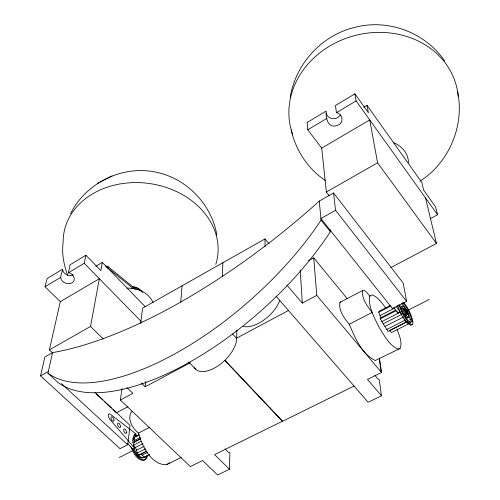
<?xml version="1.0" encoding="UTF-8"?>
<svg xmlns="http://www.w3.org/2000/svg" width="500" height="500" viewBox="0 0 500 500"><rect width="100%" height="100%" fill="white"/><g stroke="black" fill="none" stroke-linecap="round" stroke-linejoin="round"><path stroke-width="0.75" d="M194.3 367.306A26.906 14 -43.7 0 0 218.231 365.744A26.906 14 -43.7 0 0 236.694 338.494L236.819 330.087M121.962 388.475L120.363 400.044L190.356 466.569L202.606 460.531L217.625 475L229.525 469.237L229.856 452.663L228.05 452.113L225.081 448.819M222.394 276.756L222.862 262.738M408.387 162.675C408.681 153.694 401.844 145.969 393.8 142.769M329.225 195.731L326.35 192.031L321.706 148.131L307.787 129.787L307.144 122.487L326.188 111.056C325.588 119.05 328.406 129.662 338.656 124.875C344.144 122.125 342.406 113.431 336.431 112.675L335.469 105.487L354.919 93.819L368.387 112.7L367.044 105.388L363.694 107.375M180.769 302L182.106 285.781M190.238 362.769L145.169 386.806L145.775 381.438M333.556 192.975L335.562 210.294L320.919 218.512L392.512 308.656L406.65 301.388L403.206 283.087L333.556 192.975L319.262 201.094A319.513 120.337 -39.7 0 1 52.544 352.612L44.881 356.962L40.538 375.869L120.044 448.669L127.681 444.744L130.087 425.419L94.994 392.469M140.675 323.413L142.613 308.113L264.95 238.944L268.938 243.681M131.819 288.55L133.281 288.594L133.463 287.319L108.325 266.913L106.988 266.225L105.456 266.169M133.281 288.594L108.1 268.169L108.325 266.913M106.988 266.225L106.762 267.481L108.1 268.169M107.481 267.756L107.7 266.5M49.381 349.888L90.525 326.438L99.35 278.725L60.306 301.65L49.381 349.888L52.787 353.088M145.006 306.531L102.369 262.394L100.85 270.613L85.913 255.256L70.113 264.738L68.294 272.819C73.931 272.938 77.156 281.769 70.631 283.363C67.75 284.106 64.562 283.263 62.4 281.219C58.775 277.969 62.213 273.106 62.569 269.262L47.069 278.562L45.038 286.712L60.306 301.65M68.294 272.819L84.244 263.294L85.913 255.256M147.475 455.163L146.981 457.463L145.975 459.094L144.5 459.944C138.512 460.044 135.1 453.619 132.831 448.919M330.094 229.506L330.337 231.762A199.744 89.038 -41.5 0 1 58.181 382.631L47.962 373.206L52.544 352.612M290.231 97.369C295.481 63.806 322.019 34.975 355.194 27.262C388.394 18.6 425.381 32.619 444.65 60.912M410.106 322.488C410.606 315.3 405.944 308.525 401.569 303.144M132.781 440.45L133.925 437.925M146.588 455.606L146.044 457.938L145.025 459.575L143.55 460.419C136.637 460.256 132.956 452.463 130.988 446.75M407.594 317.213L407.438 317.863L406.631 317.85L403.244 313.525M140.425 438.8L132.8 442.719L134.331 442.094L134.812 440.25L134.231 437.325L139.056 434.844M404.419 318.944L406.594 322.05L388.106 331.413C385.363 327.362 382.725 323.113 380.306 318.856L380.75 317.719L378.775 312.244L379.137 311.212L389.975 305.625M412.169 321.95L412.631 320.656C411.287 314.037 407.887 307.981 403.919 302.581M369.931 296.306L366.45 291.994L363.525 290.106L339.906 302.325C338.338 310.338 344.319 318.331 349.225 324.263C355.075 337.619 361.456 353.769 375.25 360.506L400.062 348.481C402.713 342.119 399.006 335.138 397.006 329.062M362.612 290.375C361.431 298.469 367.344 306.325 372.188 312.406L349.225 324.263M70.562 213.75C85.956 182.394 123.606 164.275 157.719 172.581C187.631 179.25 211.737 205.012 216.887 235.119M340.262 114.994C337.25 120.638 327.225 119.612 326.2 113.044M132.338 411.562L131.35 411.956C126.869 418.981 132.731 428.531 138.519 433.081C141.812 445.594 151.387 465.462 166.669 464.663L169.556 462.706M412.631 320.656C413.306 322.413 413.075 325.213 410.55 325C403.494 321.238 400.375 312.6 397.544 305.512M419.994 181.156C449.2 162.544 464.781 125.381 457.575 91.463M408.263 317.475L408.594 317.275C408.694 313.025 406.188 308.25 402.688 305.856L402.312 306.025C402.181 310.312 404.95 314.869 408.263 317.475L407.106 318.062M45.038 286.712L60.681 277.369M307.787 129.787L327.05 118.281M336.431 112.675L356.112 100.925L354.919 93.819M95.763 266.312L102.369 262.394M321.706 148.131L369.719 119.938L377.6 162.819L436.469 243.45L390.838 267.594M326.35 192.031L377.6 162.819M143.787 457.394L142.587 458.075C137.725 458.15 134.95 452.944 133.106 449.119M144.731 456.919L143.531 457.6C138.669 457.663 135.9 452.456 134.056 448.638M40.538 375.869L48.344 371.481M308.475 260.712L313.731 257.831L347.25 298.7M430.15 218.738L437.562 214.744L435.6 206.938L423.663 190.194L421.781 182.394L367.044 105.388M140.925 441.406L133.281 445.319L135.344 447.519L136.669 450.169L137.181 453.1L138.988 455.081L146.694 451.131M120.363 400.044L132.906 393.35L126.862 387.525M236.156 338.4L288.469 310.5M286.819 284.969L302.319 303.113L316.781 295.4L313.731 257.831M128.025 406.656L116.4 412.806L112.994 409.606M132.988 438.413L134.206 437.781M127.762 443.475L132.794 449.288L134.7 448.312L109.6 419.081L108.287 416.056L108.312 414.619L108.912 413.844L110.506 414.3L136.069 434.006L134.188 434.975L136.031 435.05L138.088 435.962M138.519 433.081L149.963 427.175M112.094 175.912L97.362 183.45M138.988 434.963L134.231 437.325M378.775 312.244L391 305.944M134.812 440.25L140.338 437.413M380.225 315.469L394.513 308.125M134.331 442.094L140.556 438.894M136.069 434.006L134.569 434.775C131.581 438.688 133.262 444.1 134.7 448.312M380.75 317.719L395.756 310.025M380.306 318.856L396.037 310.794M393.756 307.581L397.8 313.181L400.131 311.994L396.087 306.381M135.344 447.519L142.975 443.619M381.581 321.725L400.075 312.269L401.875 314.281L383.406 323.706M119.306 457.519L133.031 450.513M404.975 311.825L429.2 299.462M136.669 450.169L144.306 446.275M385.075 326.394L403.55 316.994M405.05 316.212L406.206 315.625M137.181 453.1L145.531 448.85M138.988 455.081L146.644 451.194M386.494 329.625L404.994 320.238M140.444 454.3L142.238 455.069L147.787 452.256M410.2 319.531L411.35 318.944C409.9 312.894 406.863 307.181 402.713 302.556M406.6 321.894L389.575 330.519L391.388 332.562L409.075 323.625M142.238 455.069L144.256 457.325L149.7 454.588M166.669 464.663L181.231 457.413M144.256 457.325L145.55 456.688M354.062 386.044L282.481 421.312L224.944 360.481M379.406 358.006L381.519 372.519L367.494 379.425L381.481 395.8L368.137 402.256L275.9 296.019M407.675 323.288L408.831 322.781L411.7 324.794M73.394 274.806C69.237 276.844 62.825 274.212 62.569 269.262M410.55 325L412.556 324.231M400.062 348.481L398.088 349.125C388.938 345.181 384.256 335.262 379.094 327.306C374.469 317.987 368.906 308.144 369.319 297.425L370.475 295.319L372.619 295.044C378.556 297.669 382.306 303.375 385.975 308.475M339.906 302.325L340.881 302.019M126.9 288.175C137.275 287.65 148.981 292.719 153.1 302.744M132.088 286.637C136.294 286.594 140.312 288.925 142.594 292.419M133.863 435.487L136.469 436.144M406.106 313.694L407.456 313.762L407.631 314.769L405.894 312.594L406.306 314.975L405.487 313.956L405.081 311.575L403.3 309.35L403.131 308.344L404.906 310.569L404.569 308.587L405.375 309.606L405.719 311.588L407.456 313.762M133.463 287.319C136.906 287.631 139.469 289.881 142.137 291.781M133.312 288.375L137 289.631M402.1 306.656L401.163 306.619L401.056 308.05L402.469 312.05M405.819 321.219L408.831 322.781M325.419 180.562C308.075 169.006 295.6 150.269 291.225 129.931M61.4 383.537L127.681 444.744M96.519 394.144L102.769 400.006M104.475 401.606L111.287 408.006M141.337 383.062L145.169 386.806M229.525 469.237L214.581 454.631L282.475 421.181L224.944 360.356M90.525 326.438L103.325 339.006M84.244 263.294L141.075 321.344M188.581 361.881L195.606 369.1M232.481 333.931L236.694 338.494M408.269 322.15L403.075 314.775L398.706 304.913M316.781 295.4L381.519 372.519M319.262 201.094L321.069 220.106L330.337 231.762M335.562 210.294L406.65 301.388M356.112 100.925L437.562 214.744M374.837 375.131L377.675 378.769L379.175 379.556L381.481 395.8M396.906 311.163L397.8 313.181M67.669 275.356C63.906 264.906 61.556 253.556 63.15 242.456A77.75 62.538 7.9 0 1 149.675 183.562A77.75 62.538 7.9 0 1 215.806 264.325M425.519 197.906L436.469 243.45M399.631 304.719L402.081 311.413L406.725 318.956A12.112 2.9 62.2 0 0 410.6 322.325A13.069 3.131 62.2 0 0 411.35 318.95M379.225 358.438L381.188 371.825M300.231 270.012L302.319 303.113M264.95 238.944L265.1 246.625M279.856 300.138A26.631 13.838 -41.6 0 1 243.244 326.45M321.069 220.106A201.106 87.45 -41.5 0 1 47.962 373.206M292.575 134.238A85.469 74.331 -14.6 0 1 358.05 34.775A85.469 74.331 -14.6 0 1 458.25 96.819M120.656 426.3L120.05 427.669C118.256 427.369 116.944 424.719 117.844 423.125L119.306 423.519L120.656 426.3M114.075 420L113.45 421.356C111.65 421.062 110.312 418.394 111.244 416.8L112.719 417.206L114.075 420M126.744 432.65L126.15 433.5C124.362 433.206 123.081 430.562 123.956 428.975L124.594 428.856L125.787 429.8L126.744 432.65"/></g></svg>
